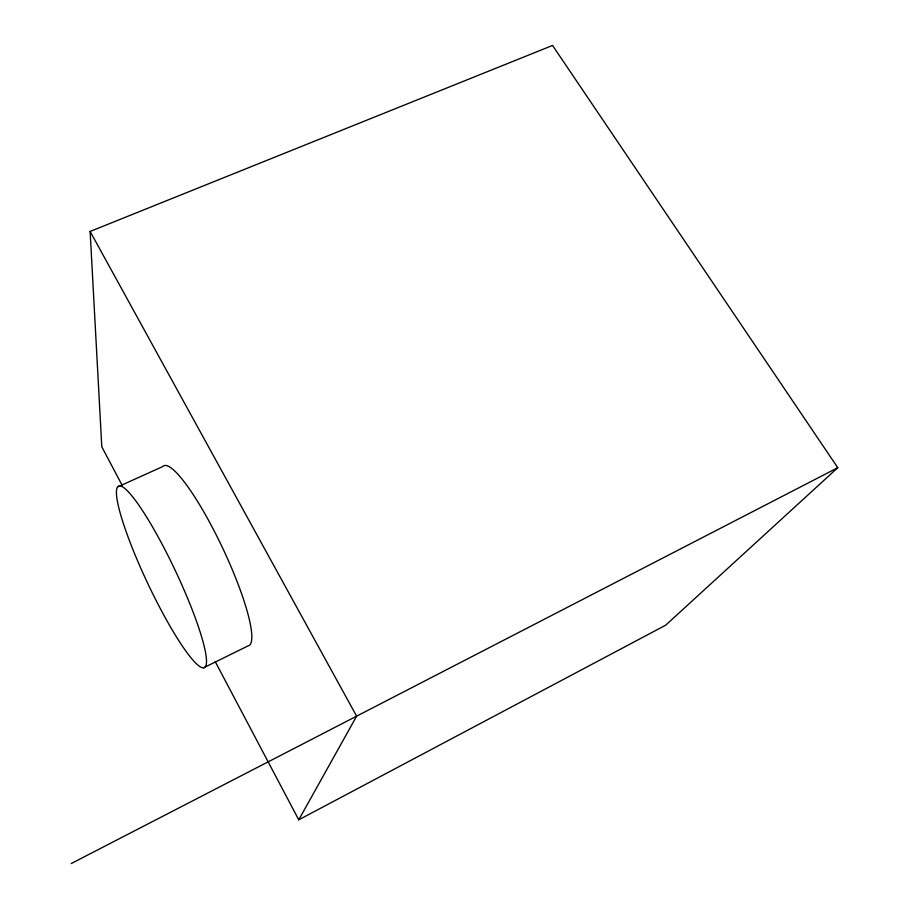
<?xml version="1.0" encoding="UTF-8"?>
<svg xmlns="http://www.w3.org/2000/svg" width="909" height="909" viewBox="0 0 909 909"><rect width="100%" height="100%" fill="white"/><g stroke="black" fill="none" stroke-linecap="round" stroke-linejoin="round"><path stroke-width="1.36" d="M298.754 819.827L356.623 716.167L90.127 231.443L552.558 45.45L837.768 467.703L665.695 625.176L298.754 819.827L215.194 661.57M71.232 863.55L837.768 467.703M203.582 667.808A100.331 15.192 64.7 0 0 153.814 529.163A100.331 15.192 64.7 0 0 126.84 533.628A100.331 15.192 64.7 0 0 203.582 667.808L247.975 645.935A99.49 18.078 64.7 0 0 221.841 546.354A99.49 18.078 64.7 0 0 162.654 466.612L117.659 486.929M122.363 485.736L101.797 446.796L90.127 231.443"/></g></svg>
